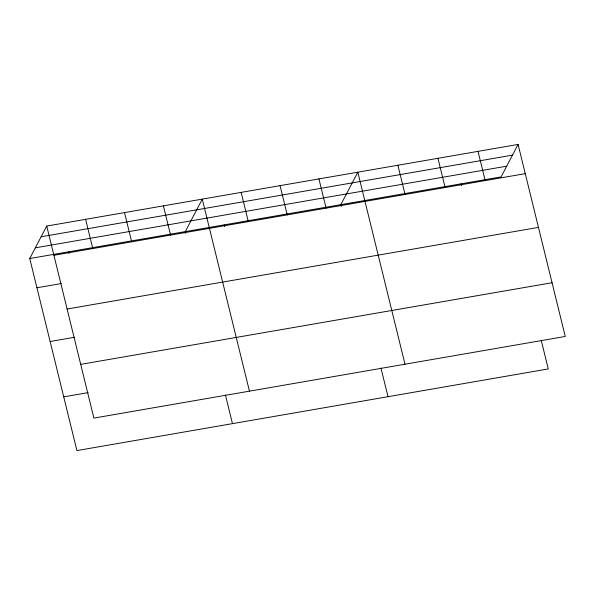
<?xml version="1.0" encoding="UTF-8"?>
<svg xmlns="http://www.w3.org/2000/svg" width="595" height="595" viewBox="0 0 595 595"><rect width="100%" height="100%" fill="white"/><g stroke="black" fill="none" stroke-linecap="round" stroke-linejoin="round"><path stroke-width="0.89" d="M541.227 340.281L548.27 368.937L76.919 450.579L29.75 258.542L46.73 226.063L518.081 144.421L565.25 336.458L93.898 418.099L46.73 226.063M518.081 144.421L501.102 176.901L29.75 258.542M41.129 236.78L512.473 155.139M35.358 247.825L506.702 166.184M53.914 255.292L525.259 173.651M36.927 287.772L61.345 283.54M67.109 309.021L538.46 227.379M50.129 341.5L74.546 337.268M80.704 364.371L552.056 282.729M63.725 396.85L88.142 392.626M478.016 151.361L485.193 180.59M461.036 183.84L461.467 185.61M437.95 158.3L445.134 187.529M397.884 165.239L405.069 194.468M404.994 364.214L357.826 172.178L340.838 204.658L341.277 206.428M380.971 368.045L388.007 396.694M318.935 178.917L326.12 208.146M280.052 185.647L287.229 214.877M241.161 192.386L248.346 221.615M224.181 224.865L224.613 226.636M249.446 391.16L202.278 199.117L185.298 231.596L185.729 233.374M225.423 394.983L232.466 423.64M163.394 205.855L170.572 235.084M124.504 212.593L131.688 241.823M85.621 219.324L92.798 248.554M68.633 251.804L69.072 253.574"/></g></svg>
